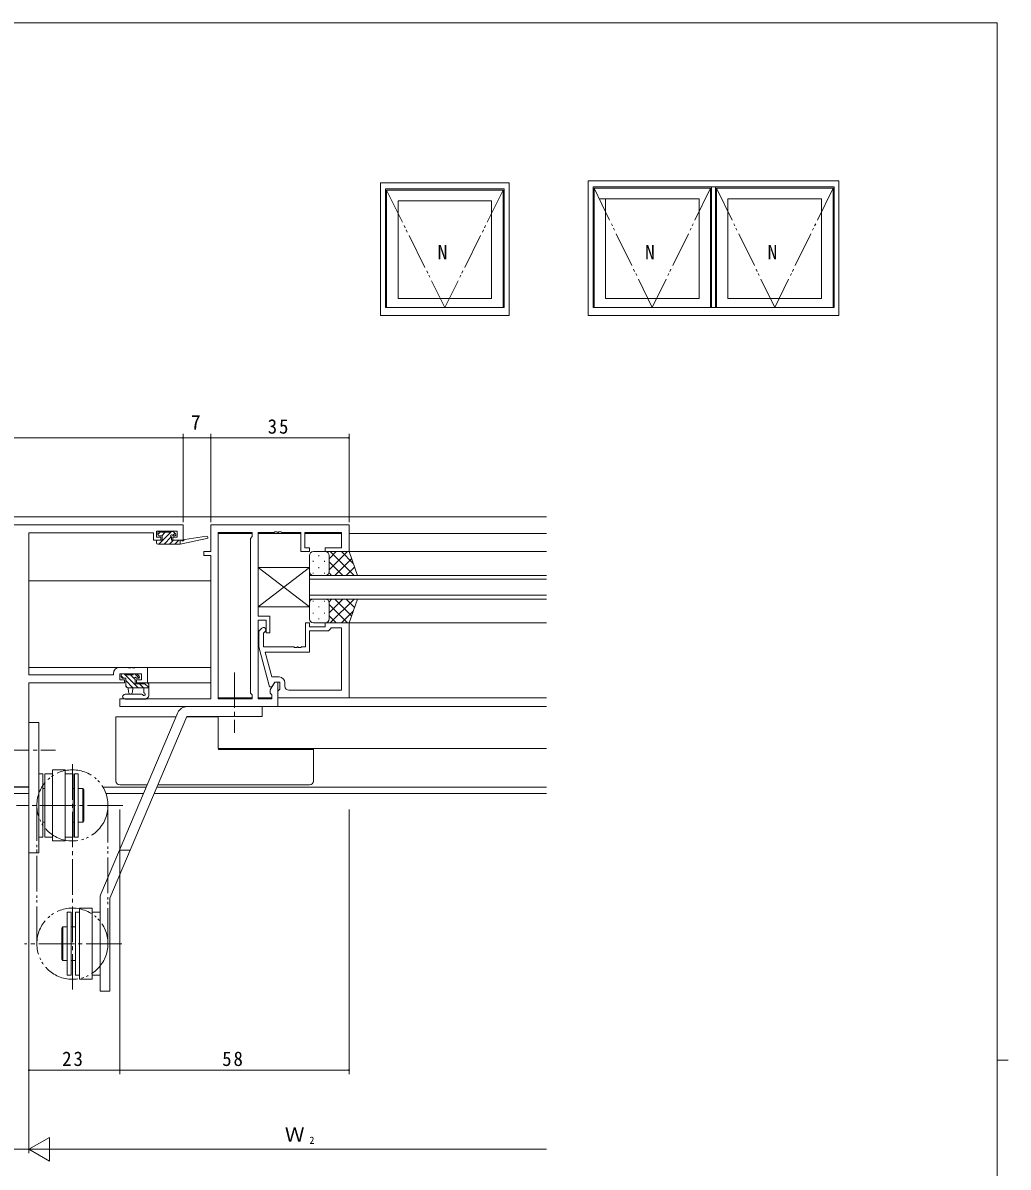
# Model space of a CAD drawing. Units: millimetres on the paper. Extents: x -420 to 373, y -297 to 267.
# Drawn here: x 105.8 to 355.1, y -25.1 to 264.4 of the extents above; entities that cross this region are included whole.
import ezdxf
from ezdxf.enums import TextEntityAlignment as Align

# ---------------------------------------------------------------- set-up
doc = ezdxf.new("R2010")
doc.units = ezdxf.units.MM
doc.linetypes.add('CHAIN2', pattern=[12, 9, -1, 1, -1])
doc.linetypes.add('DOUBLE_CHAIN2', pattern=[12.8, 9, -1, 0.6, -0.6, 0.6, -1])
for name, color, linetype, lineweight in [('0-1_YKK_ZWAK', 7, 'Continuous', 9), ('0-3_YKK_13', 4, 'Continuous', 9), ('0-4_YKK_11', 7, 'Continuous', 9), ('0-5_YKK_12', 2, 'Continuous', 9), ('0-6_YKK_D', 6, 'Continuous', 9), ('0-7_YKK_A1', 4, 'Continuous', 9)]:
    doc.layers.add(name, color=color, linetype=linetype, lineweight=lineweight)
doc.styles.add('ＭＳ ゴシック', font='')
doc.styles.get('ＭＳ ゴシック').set_extended_font_data('MS Gothic')

msp = doc.modelspace()

# ---------------------------------------------------------------- linework, layer by layer
at = {"layer": '0-1_YKK_ZWAK'}
for p, q in [((352.3, 264.4), (-417.7, 264.4)), ((352.3, 264.4), (352.3, -260.6)), ((352.3, 1.9), (355.1, 1.9))]:
    msp.add_line(p, q, dxfattribs=at)
at = {"layer": '0-3_YKK_13'}
for p, q in [((139.6, 132.8), (139.6, 133.2)), ((139.621, 133.311), (139.789, 133.479)), ((139.9, 134.937), (140.663, 135.7)), ((139.9, 134.9), (139.9, 135.4)), ((139.9, 133.5), (141, 133.5)), ((140.157, 132.5), (143.357, 135.7)), ((140.2, 135.7), (140.7, 135.7)), ((140.9, 135.5), (142.9, 135.5)), ((140.91, 134.6), (141.81, 135.5)), ((141.504, 132.5), (143.333, 134.328)), ((142.851, 132.5), (143.851, 133.5)), ((143.1, 135.7), (143.7, 135.7)), ((143.672, 134.667), (144.264, 135.26)), ((144.2, 134.6), (143.861, 134.6)), ((143.912, 135.612), (144.412, 135.112)), ((144.198, 132.5), (145.198, 133.5)), ((145.598, 132.5), (152.359, 133.906)), ((145.598, 133.5), (145.685, 133.514)), ((146.712, 133.673), (152.254, 134.497)), ((179.3, 130.6), (182.3, 130.6)), ((188.3, 130.6), (182.3, 130.6)), ((183.3, 128.808), (185.092, 130.6)), ((183.3, 125.979), (187.92, 130.6)), ((183.568, 130.6), (189.568, 124.599)), ((186.397, 130.6), (189.357, 127.639)), ((190.443, 124.599), (188.3, 130.6)), ((178.3, 125.599), (178.3, 129.6)), ((179.249, 128.265), (179.249, 128.065)), ((180.663, 129.679), (180.663, 129.48)), ((182.078, 128.265), (182.078, 128.065)), ((183.3, 129.6), (183.3, 126)), ((183.3, 129.199), (183.3, 125.599)), ((183.3, 128.039), (186.74, 124.599)), ((184.749, 124.599), (188.944, 128.795)), ((178.3, 126.6), (165.3, 126.6)), ((165.3, 126.6), (165.3, 116.6)), ((178.3, 126.6), (165.3, 116.6)), ((178.3, 116.6), (165.3, 126.6)), ((178.3, 126.6), (178.3, 116.6)), ((179.249, 125.234), (179.249, 125.034)), ((182.3, 124.599), (179.3, 124.599)), ((180.663, 126.649), (180.663, 126.45)), ((182.078, 125.234), (182.078, 125.034)), ((182.3, 124.599), (190.443, 124.599)), ((183.243, 125.268), (183.911, 124.599)), ((187.577, 124.599), (189.689, 126.711)), ((165.3, 116.6), (178.3, 116.6)), ((178.3, 117.6), (178.3, 113.6)), ((179.248, 117.965), (179.248, 118.164)), ((182.3, 118.6), (179.3, 118.6)), ((180.663, 116.55), (180.663, 116.75)), ((182.078, 117.965), (182.078, 118.164)), ((190.443, 118.6), (182.3, 118.6)), ((183.243, 117.931), (183.911, 118.6)), ((183.3, 115.16), (186.74, 118.6)), ((183.3, 114), (183.3, 117.6)), ((183.3, 117.22), (187.92, 112.6)), ((183.3, 113.6), (183.3, 117.199)), ((183.568, 112.6), (189.568, 118.6)), ((184.749, 118.6), (188.944, 114.404)), ((187.577, 118.6), (189.689, 116.488)), ((190.443, 118.6), (188.3, 112.6)), ((179.248, 114.935), (179.248, 115.135)), ((180.663, 113.519), (180.663, 113.72)), ((182.078, 114.935), (182.078, 115.135)), ((183.3, 114.391), (185.092, 112.6)), ((186.397, 112.6), (189.357, 115.56)), ((179.3, 112.6), (182.3, 112.6)), ((188.3, 112.6), (182.3, 112.6)), ((130.6, 98.87), (130.6, 99.37)), ((130.6, 99.16), (131.19, 98.57)), ((130.9, 99.67), (131.4, 99.67)), ((131.8, 98.57), (130.9, 98.57)), ((131.441, 99.666), (131.596, 99.511)), ((131.6, 99.47), (133.7, 99.47)), ((131.637, 99.47), (134.937, 96.17)), ((131.8, 96.67), (131.8, 98.57)), ((132.984, 99.47), (133.963, 98.491)), ((133.9, 99.67), (134.5, 99.67)), ((134.131, 99.67), (135.175, 98.626)), ((135, 98.57), (134.661, 98.57)), ((134.712, 99.582), (135.212, 99.082)), ((131.8, 97.96), (133.59, 96.17)), ((131.804, 96.609), (132.239, 96.174)), ((137.6, 96.17), (132.3, 96.17)), ((132.4, 96.17), (132.502, 95.026)), ((133.6, 96.17), (133.498, 95.026)), ((134.2, 98.109), (134.2, 97.17)), ((134.2, 97.17), (136.5, 97.17)), ((135.284, 97.17), (136.284, 96.17)), ((136.4, 94.99), (136.4, 96.17)), ((136.528, 97.272), (137.6, 96.201)), ((136.7, 97.37), (137.3, 97.37)), ((137.6, 97.07), (137.6, 94.107)), ((135.864, 94.5), (131.616, 94.5)), ((136.795, 93.3), (131.616, 93.3)), ((136.985, 93.368), (137.416, 93.72)), ((125.499, 43.938), (144.999, 89.877)), ((147.3, 91.4), (166.3, 91.4)), ((166.3, 91.4), (166.3, 88.9)), ((107.3, 87.4), (109.8, 87.4)), ((107.3, 54.4), (107.3, 87.4)), ((109.8, 87.4), (109.8, 54.4)), ((127.8, 42.961), (147.3, 88.9)), ((129.3, 88.8), (130.3, 88.8)), ((129.3, 72.6), (129.3, 88.8)), ((130.3, 88.8), (144.542, 88.8)), ((147.258, 88.8), (155.23, 88.8)), ((147.3, 88.9), (166.3, 88.9)), ((155.397, 80.5), (155.408, 80.519)), ((155.408, 80.519), (155.418, 80.576)), ((155.418, 80.576), (155.429, 80.67)), ((155.429, 80.67), (155.439, 80.8)), ((178.3, 80.5), (179.3, 80.5)), ((179.3, 80.5), (179.3, 80.8)), ((179.3, 80.5), (179.3, 72.6)), ((113.3, 75.4), (116.5, 75.4)), ((113.3, 57.4), (113.3, 75.4)), ((116.5, 75.4), (116.5, 57.4)), ((109.8, 74.4), (110.8, 74.4)), ((110.8, 74.4), (110.8, 58.4)), ((111.3, 74.4), (113.3, 74.4)), ((111.3, 58.4), (111.3, 74.4)), ((116.5, 74.4), (118.5, 74.4)), ((118.5, 74.4), (118.5, 58.4)), ((118.8, 74.4), (119.8, 74.4)), ((118.8, 58.4), (118.8, 74.4)), ((118.8, 74.4), (118.8, 58.4)), ((119.8, 74.4), (119.8, 58.4)), ((111.3, 70.65), (110.8, 70.65)), ((118.5, 70.65), (118.8, 70.65)), ((120.9, 70.65), (119.8, 70.65)), ((120.9, 70.65), (121.2, 70.35)), ((120.9, 70.65), (120.9, 62.15)), ((121.2, 62.45), (121.2, 70.35)), ((137.241, 71.6), (130.3, 71.6)), ((178.3, 71.6), (139.957, 71.6)), ((111.3, 62.15), (110.8, 62.15)), ((118.8, 62.15), (118.5, 62.15)), ((120.9, 62.15), (119.8, 62.15)), ((121.2, 62.45), (120.9, 62.15)), ((110.8, 58.4), (109.8, 58.4)), ((113.3, 58.4), (111.3, 58.4)), ((118.5, 58.4), (116.5, 58.4)), ((119.8, 58.4), (118.8, 58.4)), ((113.3, 57.4), (116.5, 57.4)), ((132.924, 55.031), (130.208, 55.031)), ((109.8, 54.4), (107.3, 54.4)), ((125.3, 19.4), (125.3, 42.961)), ((127.8, 19.4), (127.8, 42.961)), ((117, 39.4), (118, 39.4)), ((117, 23.4), (117, 39.4)), ((118, 39.4), (118, 23.4)), ((119.1, 39.4), (120.1, 39.4)), ((119.1, 23.4), (119.1, 39.4)), ((120.1, 40.4), (123.3, 40.4)), ((120.1, 22.4), (120.1, 40.4)), ((123.3, 40.4), (123.3, 22.4)), ((123.3, 39.4), (125.3, 39.4)), ((115.6, 27.45), (115.6, 35.35)), ((115.9, 27.15), (115.9, 35.65)), ((118, 35.65), (119.1, 35.65)), ((119.1, 27.15), (118, 27.15)), ((118, 23.4), (117, 23.4)), ((120.1, 23.4), (119.1, 23.4)), ((125.3, 23.4), (123.3, 23.4)), ((123.3, 22.4), (120.1, 22.4)), ((127.8, 19.4), (125.3, 19.4))]:
    msp.add_line(p, q, dxfattribs=at)
at = {"layer": '0-3_YKK_13', "linetype": 'CHAIN2'}
for p, q in [((159.3, 100.05), (159.3, 84.719)), ((98.35, 80.4), (113.982, 80.4)), ((118.3, 19.793), (118.3, 77.362)), ((131.091, 66.4), (104.165, 66.4)), ((130.791, 31.4), (106.165, 31.4))]:
    msp.add_line(p, q, dxfattribs=at)
at = {"layer": '0-3_YKK_13', "linetype": 'DOUBLE_CHAIN2'}
for p, q in [((109.299, 66.4), (109.3, 31.4)), ((127.3, 31.4), (127.299, 66.4))]:
    msp.add_line(p, q, dxfattribs=at)
at = {"layer": '0-3_YKK_13'}
for points in [[(139.9, 132.5), (145.598, 132.5), (145.598, 133.5)], [(141, 133.5), (141, 134.6), (140.2, 134.6)], [(143.4, 134.139), (143.4, 133.5), (145.598, 133.5)], [(155.3, 80.8), (155.3, 80.5), (178.3, 80.5)], [(115.6, 35.35), (115.9, 35.65), (117, 35.65)], [(117, 27.15), (115.9, 27.15), (115.6, 27.45)]]:
    msp.add_lwpolyline(points, dxfattribs=at)
at = {"layer": '0-3_YKK_13', "linetype": 'DOUBLE_CHAIN2'}
for centre in [(118.299, 66.4), (118.3, 31.4)]:
    msp.add_circle(centre, 9, dxfattribs=at)
at = {"layer": '0-3_YKK_13'}
for centre, radius, start, end in [((139.9, 133.2), 0.3, 90, 180), ((140.2, 135.4), 0.3, 90, 180), ((140.2, 134.9), 0.3, 180, 270), ((140.7, 135.5), 0.2, 0, 90), ((143.1, 135.5), 0.2, 90, 180), ((143.4, 134.6), 0.25, 33.05573, 236.94426), ((143.1, 134.139), 0.3, 0, 56.94426), ((143.861, 134.9), 0.3, 213.05573, 270), ((143.7, 135.4), 0.3, 45, 90), ((144.2, 134.9), 0.3, 270, 45), ((145.733, 133.218), 0.3, 39.19753, 99.19753), ((146.198, 133.597), 0.3, 219.19753, 338.44934), ((146.756, 133.377), 0.3, 98.44934, 158.44934), ((152.298, 134.2), 0.3, 281.7498, 98.44934), ((139.9, 132.8), 0.3, 180, 270), ((179.3, 129.6), 1, 90, 180), ((182.3, 129.6), 1, 0, 90), ((182.3, 129.6), 1, 0, 90), ((179.3, 125.599), 1, 180, 270), ((182.3, 125.599), 1, 270, 0), ((182.3, 125.599), 1, 270, 0), ((179.3, 117.6), 1, 90, 180), ((182.3, 117.6), 1, 0, 90), ((182.3, 117.6), 1, 0, 90), ((179.3, 113.6), 1, 180, 270), ((182.3, 113.6), 1, 270, 0), ((182.3, 113.6), 1, 270, 0), ((130.9, 99.37), 0.3, 90, 180), ((130.9, 98.87), 0.3, 180, 270), ((131.4, 99.47), 0.2, 0, 90), ((133.9, 99.47), 0.2, 90, 180), ((134.2, 98.57), 0.25, 33.05573, 236.94426), ((134.661, 98.87), 0.3, 213.05573, 270), ((134.5, 99.37), 0.3, 45, 90), ((135, 98.87), 0.3, 270, 45), ((132.3, 96.67), 0.5, 180, 270), ((133.9, 98.109), 0.3, 0, 56.94426), ((136.7, 97.17), 0.2, 89.99998, 180), ((137.3, 97.07), 0.3, 0, 90), ((131.616, 93.9), 0.6, 90, 270), ((133, 95.07), 0.5, 185.09206, 354.90793), ((135.864, 94.2), 0.3, 26.74368, 90), ((136.4, 94.47), 0.3, 206.74368, 59.99998), ((136.7, 94.99), 0.3, 180, 239.99998), ((136.795, 93.6), 0.3, 270, 309.23453), ((137.1, 94.107), 0.5, 309.23453, 0), ((147.3, 88.9), 2.5, 90, 156.99998), ((130.3, 72.6), 1, 180, 270), ((178.3, 72.6), 1, 270, 0), ((127.8, 42.961), 2.5, 157, 180)]:
    msp.add_arc(centre, radius, start, end, dxfattribs=at)
at = {"layer": '0-4_YKK_11'}
for p, q in [((48.3, 137.4), (146.3, 137.4)), ((146.3, 137.4), (146.3, 133.5)), ((153.3, 137.4), (153.3, 130.6)), ((188.3, 137.4), (153.3, 137.4)), ((188.3, 130.6), (188.3, 137.4)), ((138.8, 135.4), (107.3, 135.4)), ((107.3, 135.4), (107.3, 99.4)), ((138.8, 133.5), (138.8, 135.4)), ((140.7, 133.5), (138.8, 133.5)), ((139.6, 135.77), (139.6, 134.3)), ((144.8, 135.77), (139.6, 135.77)), ((139.6, 134.3), (140.7, 134.3)), ((140.7, 134.3), (140.7, 133.5)), ((143.7, 134.3), (144.8, 134.3)), ((143.7, 133.5), (143.7, 134.3)), ((146.3, 133.5), (143.7, 133.5)), ((144.8, 134.3), (144.8, 135.77)), ((163.8, 135.47), (155.23, 135.47)), ((155.23, 135.47), (155.23, 93.33)), ((155.23, 135.47), (155.23, 93.33)), ((163.37, 133.97), (163.8, 134.4)), ((163.37, 94.83), (163.37, 133.97)), ((163.8, 134.4), (163.8, 135.47)), ((165.3, 135.47), (169.342, 135.47)), ((165.3, 114.299), (165.3, 135.47)), ((169.342, 135.47), (169.525, 135.589)), ((169.525, 135.589), (170.075, 135.589)), ((170.075, 135.589), (170.258, 135.47)), ((170.258, 135.47), (170.342, 135.47)), ((170.342, 135.47), (170.525, 135.589)), ((170.525, 135.589), (171.075, 135.589)), ((171.075, 135.589), (171.258, 135.47)), ((171.258, 135.47), (176.1, 135.47)), ((176.1, 135.47), (176.1, 130.6)), ((177.1, 131.6), (177.1, 135.47)), ((177.1, 135.47), (186.37, 135.47)), ((186.37, 135.47), (186.37, 131.6)), ((153.3, 130.6), (151.6, 130.6)), ((178.3, 131.6), (177.1, 131.6)), ((186.37, 131.6), (182.3, 131.6)), ((182.3, 131.6), (182.3, 130.6)), ((182.3, 130.6), (188.3, 130.6)), ((153.3, 129.6), (153.3, 93.33)), ((168.3, 114.299), (165.3, 114.299)), ((165.3, 113.3), (167.3, 113.3)), ((165.3, 93.33), (165.3, 113.3)), ((167.3, 113.3), (167.3, 110.1)), ((168.3, 110.1), (168.3, 114.299)), ((165.5, 110.448), (166.276, 111.224)), ((165.5, 106.503), (165.5, 110.448)), ((167.124, 110.375), (166.7, 109.951)), ((167.3, 110.1), (168.3, 110.1)), ((177.3, 106.5), (177.3, 112.6)), ((177.3, 112.6), (178.3, 112.6)), ((178.3, 112.6), (178.3, 111.6)), ((178.3, 111.6), (182.3, 111.6)), ((178.3, 110.6), (178.3, 105.2)), ((183.1, 110.6), (178.3, 110.6)), ((182.3, 112.6), (188.3, 112.6)), ((182.3, 111.6), (182.3, 112.6)), ((183.6, 111.1), (183.1, 110.6)), ((183.8, 111.3), (183.6, 111.1)), ((186.37, 111.3), (183.8, 111.3)), ((186.37, 95.53), (186.37, 111.3)), ((186.37, 95.53), (186.37, 111.3)), ((188.3, 112.6), (188.3, 93.6)), ((166.7, 109.951), (166.7, 106.5)), ((168.207, 96.4), (165.5, 106.503)), ((166.7, 106.5), (174.342, 106.5)), ((178.3, 105.2), (167.092, 105.2)), ((174.342, 106.5), (174.525, 106.38)), ((174.525, 106.38), (175.075, 106.38)), ((175.075, 106.38), (175.258, 106.5)), ((175.258, 106.5), (175.342, 106.5)), ((175.342, 106.5), (175.525, 106.38)), ((175.525, 106.38), (176.075, 106.38)), ((176.075, 106.38), (176.258, 106.5)), ((176.258, 106.5), (177.3, 106.5)), ((107.3, 99.4), (128.7, 99.4)), ((128.7, 99.4), (128.7, 99.8)), ((130.2, 101.3), (132.342, 101.3)), ((130.33, 99.67), (130.33, 98.2)), ((135.8, 99.67), (130.33, 99.67)), ((132.342, 101.3), (132.525, 101.18)), ((132.525, 101.18), (133.075, 101.18)), ((133.075, 101.18), (133.258, 101.3)), ((133.258, 101.3), (133.342, 101.3)), ((133.342, 101.3), (133.525, 101.18)), ((133.525, 101.18), (134.075, 101.18)), ((134.075, 101.18), (134.258, 101.3)), ((134.258, 101.3), (137.3, 101.3)), ((135.8, 98.2), (135.8, 99.67)), ((137.3, 101.3), (137.3, 97.4)), ((131.5, 97.4), (107.3, 97.4)), ((107.3, 97.4), (107.3, 71.1)), ((130.33, 98.2), (131.5, 98.2)), ((131.5, 98.2), (131.5, 97.4)), ((134.5, 98.2), (135.8, 98.2)), ((134.5, 97.4), (134.5, 98.2)), ((137.3, 97.4), (134.5, 97.4)), ((168.807, 96.4), (168.207, 96.4)), ((169.5, 97.6), (168.37, 95.642)), ((168.37, 95.642), (168.37, 94.83)), ((169.5, 97.6), (168.807, 96.4)), ((170.8, 97.6), (169.5, 97.6)), ((170.3, 97.6), (169.5, 97.6)), ((170.3, 95.3), (170.6, 95.6)), ((170.6, 95.6), (170.8, 95.8)), ((170.8, 95.8), (170.8, 97.6)), ((172.1, 97.4), (172.1, 96.53)), ((130.3, 93.33), (130.3, 91.4)), ((153.3, 93.33), (130.3, 93.33)), ((155.23, 93.33), (163.8, 93.33)), ((163.8, 94.4), (163.37, 94.83)), ((163.8, 93.33), (163.8, 94.4)), ((168.8, 93.33), (165.3, 93.33)), ((168.37, 94.83), (168.8, 94.4)), ((168.8, 94.4), (168.8, 93.33)), ((170.3, 93.6), (170.3, 95.3)), ((188.3, 93.6), (170.3, 93.6)), ((173.1, 95.53), (186.37, 95.53)), ((107.3, 71.1), (87.3, 71.1))]:
    msp.add_line(p, q, dxfattribs=at)
for points in [[(151.6, 130.6), (151.6, 129.6), (153.3, 129.6)], [(176.1, 130.6), (178.3, 130.6), (178.3, 131.6)], [(167.092, 105.2), (168.78, 98.9), (170.6, 98.9)], [(130.3, 91.4), (170.3, 91.4), (170.3, 97.6)]]:
    msp.add_lwpolyline(points, dxfattribs=at)
for centre, radius, start, end in [((166.7, 110.799), 0.6, 314.99998, 135), ((130.2, 99.8), 1.5, 90, 179.99998), ((170.6, 97.4), 1.5, 0, 89.99998), ((173.1, 96.53), 1, 180, 269.99998)]:
    msp.add_arc(centre, radius, start, end, dxfattribs=at)
at = {"layer": '0-5_YKK_12'}
for p, q in [((-43.7, 139.4), (238.3, 139.4)), ((163.799, 135.2), (155.232, 135.2)), ((176.099, 135.2), (165.302, 135.2)), ((186.369, 135.2), (177.102, 135.2)), ((238.3, 135.2), (188.3, 135.2)), ((187.8, 130.6), (238.3, 130.6)), ((178.299, 118.6), (178.299, 124.599)), ((178.299, 124.599), (238.3, 124.599)), ((153.3, 123.2), (107.3, 123.2)), ((238.3, 123.599), (178.299, 123.599)), ((178.299, 119.6), (238.3, 119.6)), ((238.3, 118.6), (178.299, 118.6)), ((238.3, 112.6), (188.3, 112.6)), ((107.3, 101.3), (153.3, 101.3)), ((153.3, 97.4), (137, 97.4)), ((163.799, 93.6), (155.232, 93.6)), ((168.799, 93.6), (165.302, 93.6)), ((238.3, 93.6), (170.6, 93.6)), ((238.3, 91.4), (169.862, 91.4)), ((155.23, 88.9), (155.23, 80.8)), ((238.3, 80.8), (155.23, 80.8)), ((107.3, 71.03), (87.3, 71.03)), ((136.999, 71.03), (126.017, 71.03)), ((238.3, 71.03), (139.715, 71.03)), ((107.3, 69.4), (87.3, 69.4)), ((136.307, 69.4), (126.784, 69.4)), ((238.3, 69.4), (139.023, 69.4))]:
    msp.add_line(p, q, dxfattribs=at)
at = {"layer": '0-6_YKK_D'}
for p, q in [((48.3, 159.4), (146.3, 159.4)), ((146.3, 138.1), (146.3, 160.4)), ((146.3, 138.1), (146.3, 160.4)), ((146.3, 159.4), (153.3, 159.4)), ((153.3, 138.1), (153.3, 160.4)), ((153.3, 138.1), (153.3, 160.4)), ((153.3, 159.4), (188.3, 159.4)), ((188.3, 138.1), (188.3, 160.4)), ((107.3, 67.4), (107.3, -21.6)), ((107.3, 65.4), (107.3, -1.6)), ((107.3, 65.4), (107.3, -21.6)), ((130.3, 65.4), (130.3, -1.6)), ((130.3, 65.4), (130.3, -1.6)), ((188.3, 65.4), (188.3, -1.6)), ((130.3, -0.6), (107.3, -0.6)), ((130.3, -0.6), (188.3, -0.6)), ((107.3, -20.6), (112.496, -17.6)), ((112.496, -23.6), (112.496, -17.6)), ((87.3, -20.6), (107.3, -20.6)), ((107.3, -20.6), (112.496, -23.6)), ((107.3, -20.6), (117.692, -20.6)), ((113.3, -20.6), (238.3, -20.6))]:
    msp.add_line(p, q, dxfattribs=at)
for centre, start, end in [((146.3, 159.4), 0, 180), ((146.3, 159.4), 0, 180), ((146.3, 159.4), 180, 0), ((146.3, 159.4), 180, 0), ((153.3, 159.4), 0, 180), ((153.3, 159.4), 0, 180), ((153.3, 159.4), 180, 0), ((153.3, 159.4), 180, 0), ((188.3, 159.4), 0, 180), ((188.3, 159.4), 180, 0), ((107.3, -0.6), 0, 180), ((107.3, -0.6), 180, 0), ((130.3, -0.6), 0, 180), ((130.3, -0.6), 0, 180), ((130.3, -0.6), 180, 0), ((130.3, -0.6), 180, 0), ((188.3, -0.6), 0, 180), ((188.3, -0.6), 180, 0)]:
    msp.add_arc(centre, 0.106, start, end, dxfattribs=at)
at = {"layer": '0-7_YKK_A1'}
for p, q in [((196.3, 223.9), (228.8, 223.9)), ((196.3, 190.4), (196.3, 223.9)), ((228.8, 190.4), (228.8, 223.9)), ((248.8, 224.4), (279.8, 224.4)), ((248.8, 190.4), (248.8, 224.4)), ((312.3, 224.4), (279.8, 224.4)), ((312.3, 190.4), (312.3, 224.4)), ((197.55, 222.4), (227.55, 222.4)), ((197.55, 192.4), (197.55, 222.4)), ((197.8, 222.05), (212.55, 222.05)), ((197.8, 192.4), (197.8, 222.05)), ((212.55, 222.05), (227.3, 222.05)), ((227.3, 192.4), (227.3, 222.05)), ((227.55, 192.4), (227.55, 222.4)), ((311.05, 222.9), (250.05, 222.9)), ((250.05, 192.4), (250.05, 222.9)), ((250.3, 222.55), (264.775, 222.55)), ((250.3, 222.55), (279.8, 222.55)), ((250.3, 192.4), (250.3, 222.55)), ((279.8, 192.4), (279.8, 222.55)), ((280.05, 192.4), (280.05, 222.9)), ((281.05, 192.4), (281.05, 222.9)), ((295.775, 222.55), (281.3, 222.55)), ((310.8, 222.55), (281.3, 222.55)), ((281.3, 192.4), (281.3, 222.55)), ((310.8, 192.4), (310.8, 222.55)), ((311.05, 192.4), (311.05, 222.9)), ((200.7, 219.35), (212.55, 219.35)), ((200.7, 194.65), (200.7, 219.35)), ((212.55, 219.35), (224.4, 219.35)), ((224.4, 194.65), (224.4, 219.35)), ((251.621, 219.85), (276.9, 219.85)), ((253.2, 219.85), (264.775, 219.85)), ((253.2, 194.65), (253.2, 219.85)), ((276.9, 194.65), (276.9, 219.85)), ((295.775, 219.85), (284.2, 219.85)), ((307.9, 219.85), (284.2, 219.85)), ((284.2, 194.65), (284.2, 219.85)), ((307.9, 194.65), (307.9, 219.85)), ((200.7, 194.65), (224.4, 194.65)), ((253.2, 194.65), (276.9, 194.65)), ((307.9, 194.65), (284.2, 194.65)), ((197.55, 192.4), (227.55, 192.4)), ((311.05, 192.4), (250.05, 192.4)), ((196.3, 190.4), (228.8, 190.4)), ((248.8, 190.4), (279.8, 190.4)), ((312.3, 190.4), (279.8, 190.4))]:
    msp.add_line(p, q, dxfattribs=at)
at = {"layer": '0-7_YKK_A1', "linetype": 'DOUBLE_CHAIN2'}
for p, q in [((197.8, 222.05), (212.55, 192.4)), ((227.3, 222.05), (212.55, 192.4)), ((250.3, 222.55), (265.05, 192.4)), ((279.8, 222.55), (265.05, 192.4)), ((281.3, 222.55), (296.05, 192.4)), ((310.8, 222.55), (296.05, 192.4))]:
    msp.add_line(p, q, dxfattribs=at)

# ---------------------------------------------------------------- texts
at = {"layer": '0-6_YKK_D', "color": 3, "style": 'ＭＳ ゴシック'}
for s, p in [('7', (148.253, 160.4)), ('Ｗ', (172.048, -19.8))]:
    msp.add_text(s, height=3.666, dxfattribs=at).set_placement(p, align=Align.BOTTOM_LEFT)
at = {"layer": '0-6_YKK_D', "color": 4, "style": 'ＭＳ ゴシック'}
msp.add_text('2', height=1.833, dxfattribs=at).set_placement((178.285, -19.8), align=Align.BOTTOM_LEFT)
at = {"layer": '0-6_YKK_D', "color": 3, "char_height": 3.666, "attachment_point": 7, "style": 'ＭＳ ゴシック'}
for s, insert in [('\\T1.21;\\W0.95;35', (167.73, 160.4)), ('\\T1.21;\\W0.95;23', (115.718, 0.4)), ('\\T1.21;\\W0.95;58', (156.206, 0.4))]:
    msp.add_mtext(s, dxfattribs=dict(at, insert=insert))
at = {"layer": '0-7_YKK_A1', "color": 3, "style": 'ＭＳ ゴシック'}
for p in [(210.708, 203.456), (263.208, 203.456), (294.208, 203.456)]:
    msp.add_text('N', height=3.666, dxfattribs=at).set_placement(p, align=Align.BOTTOM_LEFT)

doc.saveas('drawing.dxf')
